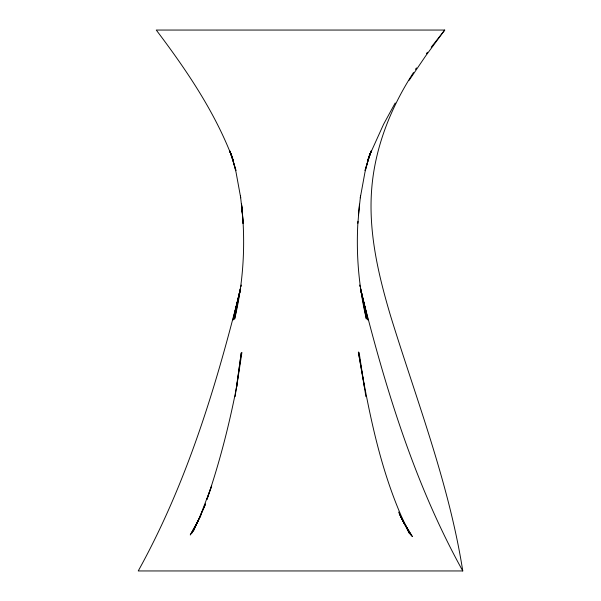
<?xml version="1.0" encoding="UTF-8"?>
<svg xmlns="http://www.w3.org/2000/svg" width="601" height="601" viewBox="0 0 601 601"><rect width="100%" height="100%" fill="white"/><g stroke="black" fill="none" stroke-linecap="round" stroke-linejoin="round"><path stroke-width="0.9" d="M357.903 223.287L359.466 204.19M357.978 221.333C355.957 254.118 358.782 287.038 366.37 319.018L360.608 288.615L367.895 319.837L360.938 290.876M358.617 212.769L358.459 214.827L360.555 195.603M360.277 197.827L365.002 172.036L369.66 154.54L365.047 170.556L370.501 152.812L367.977 159.949L371.403 150.701L367.391 161.459M241.91 352.441L236.614 387.104L241.256 352.885L235.111 396.66M240.062 290.876L233.105 319.837L240.392 288.615L234.63 319.018C243.63 281.478 245.779 242.519 241.534 204.19L243.097 223.287L243.022 221.333M236.809 385.789C229.402 424.283 219.628 462.364 206.932 499.461L211.68 485.863L199.968 516.725L191.742 533.155L200.892 515.508M240.28 289.975L240.625 288.33M240.963 286.692L241.309 285.047M240.392 288.615L233.706 319.499L240.107 290.508M233.105 319.837L240.092 290.493C215.992 386.991 186.678 483.557 138.23 570.95L462.77 570.95C448.97 483.212 416.531 400.206 390.522 315.72C378.577 275.581 368.729 233.924 371.501 191.749C374.258 149.071 390.372 108.195 413.503 72.541M370.539 153.007L367.361 161.496L371.403 150.701M370.201 153.879L383.588 124.279L395.203 102.974M198.991 518.888L205.58 503.923L193.364 531.329M409.161 80.264L425.613 55.998L444.74 30.05L156.26 30.05C185.303 68.514 212.882 108.879 230.799 153.879L229.597 150.701L233.023 159.949L230.499 152.812L235.953 170.556L231.34 154.54L235.998 172.036L240.723 197.827M415.411 69.4L416.455 67.913M426.372 53.752L427.416 52.257M431.233 47.171L444.74 30.05M462.77 570.95C414.322 483.557 385.001 386.991 360.916 290.493L367.895 319.837M399.838 514.854L403.97 522.938L412.331 536.573L402.888 521.052L398.591 512.037M399.905 514.621L403.97 522.938L402.888 521.052L410.738 534.98L401.032 516.725L409.258 533.155C381.102 476.691 369.127 413.698 358.369 351.991L364.386 387.104M229.597 150.701L233.609 161.474M230.461 153.007L233.609 161.459M360.893 290.508L364.694 307.72L360.608 288.615M365.889 313.159L365.092 309.53L365.911 313.144M359.691 285.047L360.037 286.692M360.375 288.33L360.72 289.975M365.889 396.66L359.09 352.441M240.445 195.603L242.541 214.827L241.534 204.19M242.383 212.769L243.097 223.287M197.03 522.938L190.262 534.98L198.112 521.052L197.03 522.938"/></g></svg>
